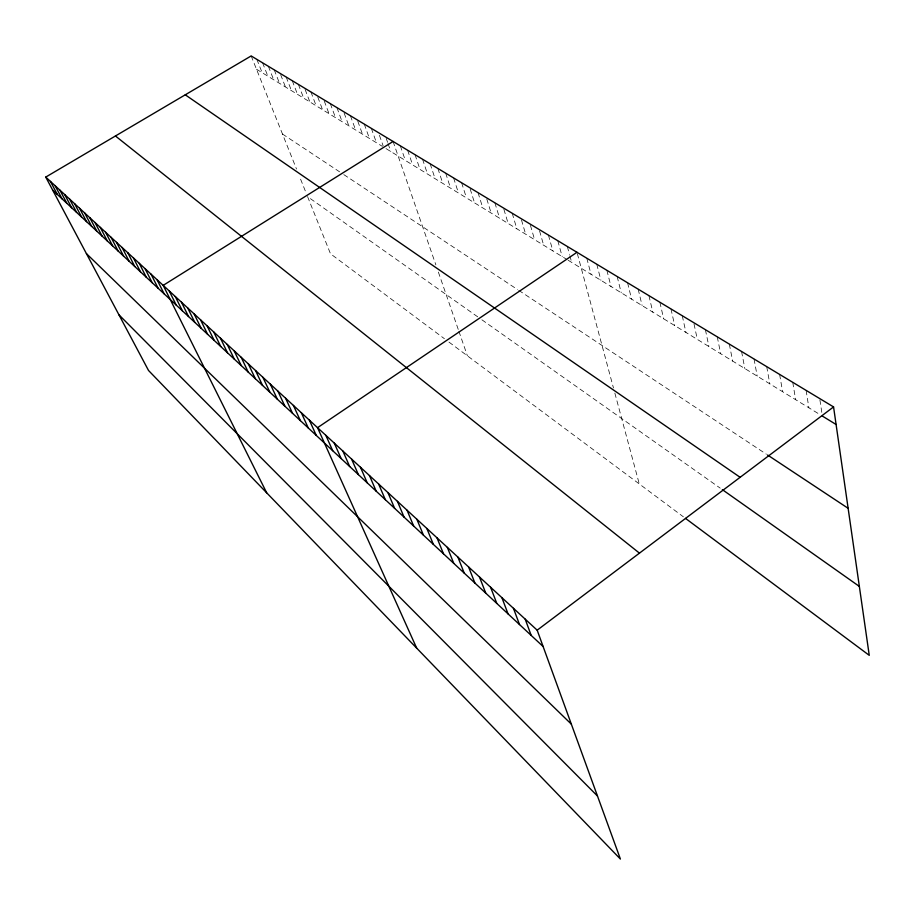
<?xml version="1.0" encoding="UTF-8"?>
<svg xmlns="http://www.w3.org/2000/svg" width="915" height="915" viewBox="0 0 915 915"><rect width="100%" height="100%" fill="white"/><g stroke="black" fill="none" stroke-linecap="round" stroke-linejoin="round"><path stroke-width="0.69" stroke-dasharray="4.58 3.43" d="M256.497 69.22L382.401 146.389M386.004 148.596L566.934 259.505M568.124 260.226L820.115 414.689M282.483 134.036L339.614 171.837M343.8 174.605L517.535 289.563M518.725 290.341L766.415 454.229M477.71 316.83L307.6 196.668L330.509 253.798L444.416 338.699M481.896 319.793L720.208 488.13M448.945 342.073L683.391 516.815M251.167 55.941L296.517 169.035M300.589 179.18L306.102 192.939M256.829 59.349L262.147 72.685M262.559 62.803L267.878 76.197M268.358 66.303L273.665 79.742M274.226 69.837L279.521 83.334M280.642 74.641L285.446 86.959M286.166 77.032L291.439 90.642M292.24 80.692L297.512 94.359M298.393 84.397L303.654 98.122M305.095 89.407L309.876 101.931M310.928 91.958L316.167 105.797M317.779 97.059L322.538 109.697M324.242 100.959L328.988 113.654M330.304 103.635L335.508 117.658M336.926 107.627L342.119 121.706M344.109 112.957L348.821 125.812M350.434 115.759L355.592 129.964M357.788 121.203L362.454 134.173M364.284 124.108L369.408 138.428M371.341 128.363L376.454 142.751M379.428 135.306L383.122 145.805M386.21 138.359L387.594 142.317M388.051 143.644L390.819 151.547M393.084 141.47L435.872 264.892M438.365 272.087L458.472 330.075M458.895 331.31L467.405 355.832M400.312 145.817L405.345 160.457M407.621 150.232L412.631 164.929M415.033 154.692L420.019 169.458M422.547 159.221L427.511 174.044M430.153 163.808L435.094 178.688M437.873 168.452L442.78 183.4M445.685 173.164L450.569 188.181M453.6 177.945L458.461 193.019M461.629 182.783L466.456 197.915M470.173 188.947L474.565 202.89M478.03 192.653L482.788 207.922M486.791 198.978L491.126 213.035M494.878 202.821L499.579 218.216M503.879 209.295L508.145 223.466M512.217 213.264L516.838 228.796M521.447 219.897L525.645 234.194M530.426 225.319L534.589 239.673M539.541 230.82L543.659 245.243M548.405 235.075L552.866 250.882M557.795 240.725L562.199 256.6M567.311 246.467L569.496 254.439M569.862 255.765L571.669 262.411M577.342 253.627L613.462 387.971M614.857 393.118L639.276 483.932M586.789 258.213L591.044 274.283M596.752 264.206L600.949 280.356M606.874 270.302L611.014 286.521M617.145 276.49L621.228 292.777M627.576 282.781L631.59 299.136M638.167 289.163L642.124 305.587M648.929 295.648L652.818 312.152M659.864 302.247L663.684 318.809M670.97 308.938L674.721 325.568M682.258 315.744L685.941 332.442M694.016 323.944L697.333 339.431M705.396 329.686L708.919 346.533M717.257 336.834L720.688 353.75M729.312 344.097L732.663 361.093M741.573 351.486L744.833 368.551M754.04 359L757.208 376.134M766.724 366.641L769.801 383.854M779.626 374.418L782.6 391.7M792.756 382.333L795.627 399.683M806.115 390.385L808.871 407.804M819.92 399.924L821.956 413.374"/><path stroke-width="1.37" d="M537.174 630.183L833.565 406.923L251.167 55.941L45.75 177.087L148.539 370.495L620.404 859.059L537.174 630.183L45.75 177.087M576.988 252.3L317.539 427.682L416.68 648.129M393.084 141.47L163.179 285.366L266.677 492.808M822.356 416.073L836.081 424.48M767.605 455.018L848.125 508.294M185.265 94.817L740.121 477.31M722.335 489.628L859.345 586.412M685.507 518.382L869.25 655.334L833.565 406.923M115.45 135.992L639.459 553.14M52.67 190.114L543.11 646.516M86.422 253.615L571.337 724.142M118.939 314.806L597.472 796.016M50.405 181.387L57.336 194.46M59.898 190.126L66.852 203.313M55.117 185.734L62.06 198.852M69.62 199.093L76.585 212.372M64.725 194.586L71.69 207.808M74.573 203.656L81.549 216.992M84.66 212.966L91.66 226.394M79.582 208.288L86.57 221.659M89.807 217.713L96.807 231.186M100.284 227.378L107.307 240.965M95.011 222.517L102.023 236.047M105.637 232.307L112.659 245.941M111.047 237.294L118.081 250.984M122.095 247.485L129.141 261.278M116.537 242.361L123.582 256.097M127.734 252.677L134.78 266.528M133.441 257.939L140.498 271.846M145.096 268.69L152.153 282.689M139.229 263.28L146.286 277.234M151.044 274.168L158.101 288.225M157.071 279.727L164.14 293.841M169.195 290.901L176.263 305.13M175.291 296.529L182.359 310.803M187.735 308L194.804 322.389M181.467 302.225L188.547 316.556M194.094 313.868L201.163 328.302M200.534 319.804L207.602 334.295M207.076 325.832L214.133 340.369M213.698 331.939L220.755 346.533M220.424 338.138L227.48 352.79M227.24 344.429L234.297 359.126M234.171 350.811L241.205 365.565M241.183 357.285L248.217 372.096M248.32 363.861L255.342 378.719M255.548 370.529L262.559 385.444M262.891 377.289L269.891 392.26M270.337 384.163L277.337 399.18M277.908 391.14L284.885 406.214M285.594 398.231L292.56 413.351M293.395 405.414L300.349 420.603M301.321 412.722L308.252 427.957M309.362 420.145L316.281 435.426M325.843 435.346L332.728 450.729M334.284 443.123L341.146 458.564M342.862 451.038L349.69 466.524M351.589 459.078L358.383 474.611M360.453 467.245L367.224 482.834M369.454 475.548L376.202 491.195M378.616 484.001L385.329 499.693M387.937 492.59L394.617 508.328M397.419 501.329L404.053 517.112M407.049 510.215L413.66 526.045M416.863 519.251L423.428 535.138M426.836 528.458L433.367 544.379M436.993 537.814L443.478 553.792M447.332 547.353L453.76 563.365M457.855 557.052L464.237 573.11M468.572 566.934L474.896 583.027M479.483 576.988L485.751 593.137M490.589 587.236L496.799 603.42M501.912 597.678L508.054 613.896M513.441 608.303L519.526 624.568M525.199 619.146L531.203 635.433"/></g></svg>
